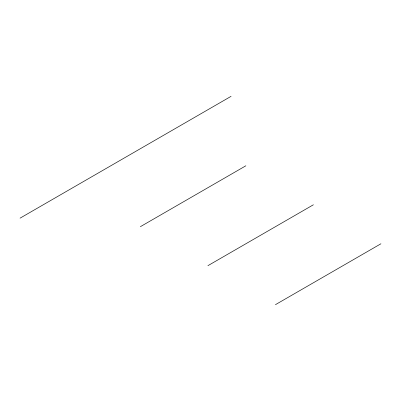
<?xml version="1.0" encoding="UTF-8"?>
<svg xmlns="http://www.w3.org/2000/svg" width="401" height="401" viewBox="0 0 401 401"><rect width="100%" height="100%" fill="white"/><g stroke="black" fill="none" stroke-linecap="round" stroke-linejoin="round"><path stroke-width="0.6" d="M20.05 218.169L231.101 96.32M140.35 226.695L245.878 165.773M207.888 265.688L313.412 204.766M275.422 304.68L380.95 243.758"/></g></svg>
